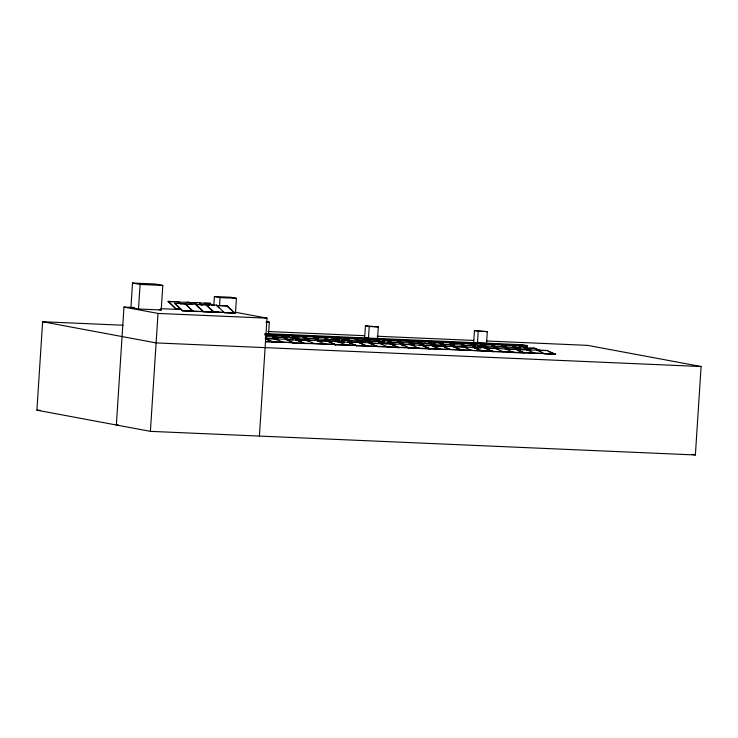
<?xml version="1.0" encoding="UTF-8"?>
<svg xmlns="http://www.w3.org/2000/svg" width="738" height="738" viewBox="0 0 738 738"><rect width="100%" height="100%" fill="white"/><g stroke="black" fill="none" stroke-linecap="round" stroke-linejoin="round"><path stroke-width="1.11" d="M486.425 340.974L587.605 345.366L701.1 366.528L695.38 454.968L150.395 431.352L36.9 410.19L42.62 321.74L123.098 325.237M134.298 307.525L123.975 307.082L116.346 425.005L118.643 425.097M130.94 307.598L132.526 283.032L155.229 284.01L162.803 285.421L161.207 309.997L138.504 309.01L130.94 307.598L134.344 307.746M138.504 309.01L140.091 284.444L132.526 283.032M150.395 431.352L158.024 313.429L123.975 307.082M213.808 305.615L214.398 296.538L230.745 297.248L236.418 298.309L235.468 313.05L214.085 312.036L206.087 305.015L209.518 305.163M219.555 305.532L220.072 297.599L214.398 296.538M259.398 436.075L267.018 318.152L235.164 312.211M268.558 333.973L269.315 322.183L266.483 321.648M365.448 325.809L364.683 337.598L368.465 338.299L369.231 326.51L365.448 325.809L378.317 326.906L377.552 338.696L375.282 338.594M474.442 330.532L478.224 331.233L477.468 343.032L486.545 343.419L487.311 331.63L474.442 330.532L473.685 342.321L476.517 342.847M523.593 346.925L527.033 347.072L527.135 345.596L522.596 344.747L265.053 333.585M272.931 336.233L270.846 335.006L265.126 334.757M265.2 338.696L272.599 341.805L265.698 341.851M272.783 341.814L283.078 342.257L272.746 342.155L265.376 338.705M276.879 339.941L274.619 338.705L265.468 338.308M274.767 339.056L285.099 339.157L293.742 342.718L304.01 343.511L293.706 343.059L289.481 341.288M273.106 336.242L271.031 335.015L281.326 335.458L283.41 336.685M283.595 336.694L281.51 335.467L291.814 335.91L298.337 338.585M278.198 339.083L272.912 336.86L283.217 337.312L272.885 337.201M283.364 337.653L293.696 337.764L299.167 339.987M283.263 342.266L293.558 342.718L283.263 342.266L274.619 338.705M291.962 336.26L302.294 336.362L308.816 339.037M297.894 339.877L293.696 337.764M298.078 339.886L293.881 337.773L304.176 338.216L309.471 340.439M295.551 339.96L285.246 339.508L293.263 339.858M295.735 339.96L306.067 340.07L314.711 343.631L325.006 344.074L314.711 343.631M302.294 336.362L296.538 336.454M304.554 337.598L302.479 336.371L312.774 336.823L318.06 339.037M304.222 343.179L314.526 343.622L304.194 343.521L295.763 339.628M306.067 340.07L300.311 340.163M308.327 341.307L306.252 340.08L316.547 340.522L325.19 344.083L335.486 344.526L325.19 344.083M309.646 340.449L304.36 338.225L314.665 338.668L307.764 338.714M318.244 339.046L312.958 336.832L323.253 337.275L314.065 337.22M323.401 337.626L333.742 337.727L339.203 339.96M325.107 339.471L314.84 338.677L317.1 339.12M316.731 340.532L327.026 340.974L317.838 340.919M327.174 341.325L337.515 341.436L346.15 344.997L356.454 345.439L346.15 344.997M335.818 338.954L333.742 337.727M336.002 338.963L333.917 337.736L344.222 338.179L349.508 340.402M335.587 339.923L325.292 339.471L334.443 339.867M335.772 339.932L346.104 340.034L352.635 342.709M335.67 344.535L345.974 344.987L335.633 344.877L327.211 340.984M339.775 342.672L337.515 341.436M344.369 338.53L354.701 338.641L361.233 341.307M346.104 340.034L341.491 340.181M347.958 342.229L337.663 341.777L344.526 342.081M354.701 338.641L347.801 338.677M356.555 340.827L346.251 340.384L350.836 340.578M356.74 340.836L367.072 340.947L373.419 343.604M348.179 341.897L358.474 342.34L366.897 346.233L356.602 345.79L347.995 341.888M358.474 342.34L351.574 342.386M375.264 345.799L377.561 346.694L387.902 346.805L377.598 346.353L368.954 342.792L358.659 342.349L360.91 342.792M365.153 339.434L354.849 338.982L358.281 339.139M367.072 340.947L357.884 340.891M367.22 341.288L377.552 341.399L383.022 343.622M367.118 345.901L377.413 346.343L367.081 346.242L358.659 342.349M368.954 342.792L372.1 344.471M375.633 339.886L365.328 339.443L374.489 339.84M375.817 339.895L386.149 339.997L391.62 342.229M377.552 341.399L375.227 341.639M379.406 343.594L369.101 343.142L378.262 343.539M379.59 343.594L389.922 343.705L398.345 347.598L388.05 347.146L379.443 343.253M386.149 339.997L382.681 340.19M388.004 342.192L377.699 341.749L384.572 342.045M388.179 342.201L398.52 342.303L404.858 344.969M389.922 343.705L385.31 343.843M406.712 347.164L409.009 348.059L419.341 348.161L409.046 347.718L400.402 344.157L390.07 344.056L395.789 344.305M398.52 342.303L392.764 342.395M414.47 344.987L409 342.764L398.668 342.653L402.099 342.801M398.566 347.266L408.861 347.709L398.529 347.607L390.107 343.714M396.813 340.458L407.108 340.91L399.064 340.901M407.256 341.26L417.597 341.362L423.059 343.594M400.586 344.166L410.881 344.609L402.837 344.609M411.029 344.96L421.37 345.07L429.793 348.963L419.488 348.511L410.881 344.609M421.97 343.484L417.773 341.371L428.077 341.814L434.599 344.489M419.479 343.216L409.147 343.105L419.479 343.216L426.01 345.891M419.627 343.567L429.959 343.668L435.245 345.891M421.37 345.07L419.046 345.31M438.16 348.53L440.457 349.425L450.789 349.526L440.494 349.083L431.85 345.522L421.518 345.412L429.525 345.762M428.224 342.164L438.556 342.275L444.903 344.932M429.959 343.668L426.49 343.862M445.909 346.353L440.448 344.12L430.106 344.019L435.835 344.268M430.005 348.631L440.309 349.074L429.977 348.963L421.546 345.08M431.998 345.873L442.33 345.974L450.973 349.535L461.268 349.978L450.973 349.535M438.556 342.275L433.944 342.414M454.507 344.95L449.036 342.727L438.704 342.616L443.28 342.819M440.595 344.471L450.927 344.581L457.449 347.247M442.33 345.974L436.573 346.067M453.003 345.808L450.927 344.581M453.187 345.818L451.112 344.581L461.407 345.033L466.693 347.257M449.221 342.736L459.525 343.179L450.328 343.124M459.673 343.53L470.005 343.631L475.29 345.854M478.418 348.161L471.886 345.485L461.554 345.384L470.715 345.781M461.453 349.987L471.757 350.439L461.453 349.987L452.994 346.436L463.298 346.888L471.933 350.449L482.237 350.891L471.933 350.449M463.298 346.888L452.957 346.777M463.446 347.229L473.778 347.34L482.421 350.901L492.716 351.343L482.421 350.901M470.005 343.631L467.68 343.871M474.377 345.762L470.18 343.64L480.484 344.092L485.955 346.316M472.034 345.836L482.375 345.938L488.897 348.613M477.975 349.452L473.778 347.34M478.15 349.461L473.962 347.349L484.257 347.792L492.716 351.343M480.632 344.434L490.964 344.545L497.495 347.211M482.375 345.938L477.763 346.085M484.635 347.174L482.551 345.947L492.855 346.399L498.141 348.613M490.964 344.545L484.063 344.581M492.901 351.353L503.196 351.795L492.864 351.694L484.442 347.801L494.737 348.244L503.381 351.805L513.685 352.257L503.381 351.805M494.737 348.244L487.836 348.29M518.454 348.124L511.932 345.449L501.6 345.347L510.751 345.744M498.325 348.622L493.03 346.399L503.334 346.851L495.29 346.842M503.482 347.201L513.814 347.303L519.284 349.535M505.189 349.046L494.921 348.253L497.172 348.696M512.08 345.799L522.412 345.91L527.698 348.124M516.083 348.539L513.814 347.303M505.226 348.705L513.832 352.598L524.128 353.05L515.705 349.157L505.373 349.046L514.524 349.443M515.853 349.508L526.185 349.609L534.829 353.17L545.124 353.613L534.829 353.17M526.609 348.022L522.412 345.91M524.266 348.096L513.962 347.653L520.834 347.949M524.45 348.105L534.782 348.216L541.129 350.873M524.34 352.718L534.644 353.161L524.34 352.718L515.89 349.166M526.185 349.609L521.572 349.757M534.782 348.216L529.026 348.308M530.908 350.153L526.332 349.96L536.664 350.061L545.271 353.963L555.576 354.415L547.153 350.522L536.849 350.07M547.153 350.522L539.1 350.513M180.681 309.231L176.105 309.038L168.209 301.362L178.504 301.814L180.893 304.01M174.694 303.327L182.59 310.993L192.941 311.113L184.998 303.77L174.694 303.327L182.646 310.67L192.941 311.113M176.105 309.038L168.209 301.362M178.504 301.814L168.153 301.685M178.633 302.146L188.993 302.266L191.373 304.471M184.998 303.77L182.646 304.001M191.483 309.978L193.07 311.445L203.43 311.574L195.478 304.222L185.118 304.102L191.991 304.397M188.993 302.266L186.64 302.488M201.852 304.923L199.472 302.718L189.113 302.598L197.129 302.949M193.07 311.445L185.173 303.779M195.598 304.554L205.957 304.674L213.854 312.349L203.55 311.906L195.653 304.231M199.592 303.05L209.952 303.17L212.341 305.375M205.957 304.674L200.183 304.757M211.483 304.969L209.952 303.17M224.389 312.478L214.085 312.036M206.142 304.683L216.437 305.135L218.946 307.672M226.861 305.91L216.566 305.467L226.861 305.91L234.813 313.263L226.926 305.587M140.091 284.444L162.803 285.421M220.072 297.599L236.418 298.309M204.177 303.253L209.896 303.502M176.161 308.705L180.736 308.908M160.69 308.668L181.345 309.563M193.125 311.122L203.43 311.574M203.605 311.574L213.909 312.026M234.813 313.263L224.518 312.811L216.437 305.135M158.024 313.429L267.018 318.152M265.911 322.036L269.315 322.183M369.231 326.51L378.317 326.906M478.224 331.233L487.311 331.63M267.968 331.51L364.554 335.698M377.201 336.242L473.778 340.43M265.145 333.825L267.414 333.927M264.988 334.24L527.135 345.596M265.09 335.098L270.809 335.347M281.473 335.808L289.49 336.15M302.442 336.712L307.017 336.915M331.417 337.967L333.705 338.069M333.89 338.078L340.753 338.373M392.016 340.596L386.297 340.347L396.629 340.458L402.099 342.681M417.745 341.712L425.752 342.063M470.152 343.982L477.016 344.277M493.399 344.987L491.148 344.554L501.443 344.997L506.738 347.22M518.943 346.094L522.375 346.242M265.864 336.556L272.737 336.851L278.023 339.074M290.228 337.958L293.669 338.105M293.844 338.115L299.573 338.364M444.027 344.618L450.89 344.923M451.075 344.923L453.363 345.024M482.523 346.288L487.098 346.491M511.489 347.543L513.786 347.644M266.575 338.696L274.591 339.046M306.215 340.421L309.646 340.569M335.19 341.676L337.478 341.777M445.909 346.473L442.477 346.325L452.809 346.426L461.268 349.978M471.453 347.58L473.741 347.681M473.925 347.69L480.789 347.985M265.735 341.51L272.599 341.805M356.639 345.449L366.934 345.891M388.077 346.814L398.382 347.257M419.525 348.17L429.83 348.622M513.86 352.266L524.165 352.709M545.308 353.622L555.613 354.074M701.1 366.528L156.115 342.912L42.62 321.74M36.9 410.19L40.35 410.337M525.225 346.731L527.033 347.072M232.627 312.515L235.468 313.05M216.28 311.814L219.112 312.34M159.048 309.591L161.207 309.997M692.013 454.34L695.38 454.968M548.177 351.306L555.576 354.415M535.806 349L540.031 350.771M524.478 347.764L529.764 349.987M524.303 347.755L529.589 349.978M525.502 348.548L527.615 349.434M525.318 348.539L527.439 349.434M515.069 347.128L517.366 348.022M519.026 350.836L521.139 351.722M518.842 350.827L520.954 351.712M501.628 345.006L506.914 347.229M503.334 346.851L509.857 349.517M483.621 345.762L485.733 346.648M490.752 350.808L492.864 351.694M490.567 350.799L492.68 351.685M470.18 343.64L475.475 345.864M459.525 343.179L466.047 345.854M461.591 345.043L466.877 347.257M459.119 349.434L461.241 350.319M438.741 342.275L445.079 344.941M440.817 343.511L442.938 344.397M440.641 343.502L442.754 344.388M444.414 347.201L446.527 348.096M430.143 343.677L435.429 345.901M433.058 346.316L435.171 347.201M427.856 348.078L429.977 348.963M427.68 348.068L429.793 348.963M407.293 340.919L413.64 343.576M407.108 340.91L413.455 343.576M398.695 342.312L405.042 344.978M401.426 344.941L403.723 345.836M388.031 341.851L393.502 344.083M396.417 346.712L398.529 347.607M396.232 346.712L398.345 347.598M375.845 339.554L382.192 342.22M375.67 339.545L382.007 342.211M365.181 339.093L370.651 341.316M367.256 340.956L373.594 343.613M370.393 342.626L372.505 343.511M356.592 340.486L362.054 342.718M363.908 344.914L367.081 346.242M363.733 344.904L366.897 346.233M344.406 338.189L349.692 340.412M345.43 338.973L347.543 339.867M345.246 338.963L347.358 339.858M349.203 342.681L351.316 343.567M354.489 344.895L356.602 345.79M349.019 342.672L351.131 343.557M354.305 344.895L356.417 345.781M335.808 339.591L342.155 342.257M335.624 339.581L341.971 342.248M338.945 341.26L341.057 342.146M338.76 341.251L340.882 342.137M323.253 337.275L329.785 339.95M325.144 339.129L330.615 341.353M327.026 340.974L335.486 344.526M332.469 343.548L335.633 344.877M332.284 343.539L335.458 344.867M313.798 337.607L315.91 338.493M314.665 338.668L321.187 341.343M295.587 339.618L304.047 343.17M300.836 342.174L304.194 343.521M281.51 335.467L286.796 337.681M281.326 335.458L286.621 337.681M283.217 337.312L289.739 339.978M289.296 341.279L293.53 343.05M270.846 335.006L277.377 337.672M265.422 337.736L268.78 339.074M268.512 340.375L272.746 342.155M210.671 309.416L214.029 312.358M199.657 302.728L202.037 304.932M196.4 305.292L199.574 308.235M189.168 302.276L191.557 304.48M191.299 309.969L192.886 311.445M178.688 301.814L181.078 304.019"/></g></svg>
